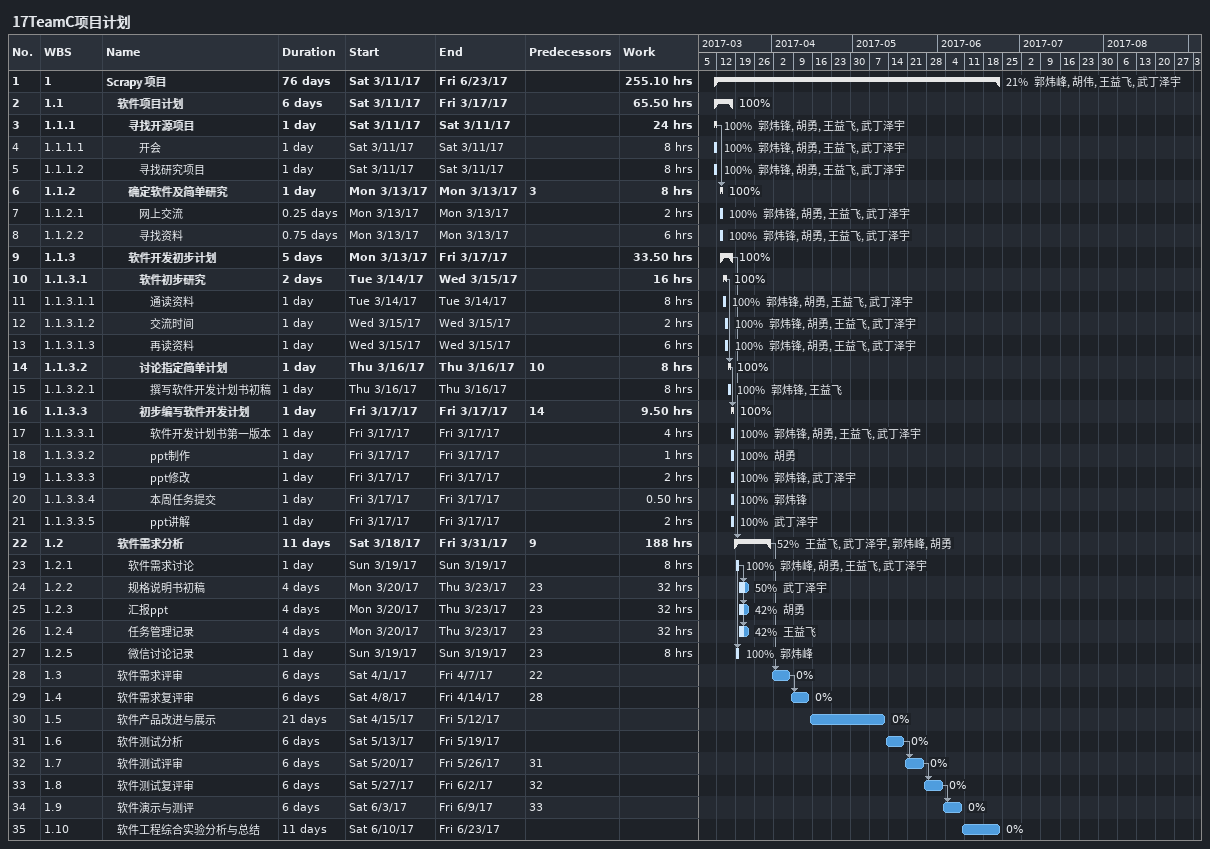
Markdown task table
17TeamC项目计划

| ID | WBS | Task | Duration | Start | Finish | Predecessors | Resources | % complete | Work (h) |
|---|---|---|---|---|---|---|---|---|---|
| 1 | 1 | **Scrapy 项目** | 76d | 2017-03-11 | 2017-06-23 |  | 郭炜峰, 胡伟, 王益飞, 武丁泽宇 | 21 | 255.10 |
| 2 | 1.1 | **软件项目计划** | 6d | 2017-03-11 | 2017-03-17 |  |  | 100 | 65.50 |
| 3 | 1.1.1 | **寻找开源项目** | 1d | 2017-03-11 | 2017-03-11 |  | 郭炜锋, 胡勇, 王益飞, 武丁泽宇 | 100 | 24 |
| 4 | 1.1.1.1 | 开会 | 1d | 2017-03-11 | 2017-03-11 |  | 郭炜锋, 胡勇, 王益飞, 武丁泽宇 | 100 | 8 |
| 5 | 1.1.1.2 | 寻找研究项目 | 1d | 2017-03-11 | 2017-03-11 |  | 郭炜锋, 胡勇, 王益飞, 武丁泽宇 | 100 | 8 |
| 6 | 1.1.2 | **确定软件及简单研究** | 1d | 2017-03-13 | 2017-03-13 | 3 |  | 100 | 8 |
| 7 | 1.1.2.1 | 网上交流 | 0.25d | 2017-03-13 | 2017-03-13 |  | 郭炜锋, 胡勇, 王益飞, 武丁泽宇 | 100 | 2 |
| 8 | 1.1.2.2 | 寻找资料 | 0.75d | 2017-03-13 | 2017-03-13 |  | 郭炜锋, 胡勇, 王益飞, 武丁泽宇 | 100 | 6 |
| 9 | 1.1.3 | **软件开发初步计划** | 5d | 2017-03-13 | 2017-03-17 |  |  | 100 | 33.50 |
| 10 | 1.1.3.1 | **软件初步研究** | 2d | 2017-03-14 | 2017-03-15 |  |  | 100 | 16 |
| 11 | 1.1.3.1.1 | 通读资料 | 1d | 2017-03-14 | 2017-03-14 |  | 郭炜锋, 胡勇, 王益飞, 武丁泽宇 | 100 | 8 |
| 12 | 1.1.3.1.2 | 交流时间 | 1d | 2017-03-15 | 2017-03-15 |  | 郭炜锋, 胡勇, 王益飞, 武丁泽宇 | 100 | 2 |
| 13 | 1.1.3.1.3 | 再读资料 | 1d | 2017-03-15 | 2017-03-15 |  | 郭炜锋, 胡勇, 王益飞, 武丁泽宇 | 100 | 6 |
| 14 | 1.1.3.2 | **讨论指定简单计划** | 1d | 2017-03-16 | 2017-03-16 | 10 |  | 100 | 8 |
| 15 | 1.1.3.2.1 | 撰写软件开发计划书初稿 | 1d | 2017-03-16 | 2017-03-16 |  | 郭炜锋, 王益飞 | 100 | 8 |
| 16 | 1.1.3.3 | **初步编写软件开发计划** | 1d | 2017-03-17 | 2017-03-17 | 14 |  | 100 | 9.50 |
| 17 | 1.1.3.3.1 | 软件开发计划书第一版本 | 1d | 2017-03-17 | 2017-03-17 |  | 郭炜锋, 胡勇, 王益飞, 武丁泽宇 | 100 | 4 |
| 18 | 1.1.3.3.2 | ppt制作 | 1d | 2017-03-17 | 2017-03-17 |  | 胡勇 | 100 | 1 |
| 19 | 1.1.3.3.3 | ppt修改 | 1d | 2017-03-17 | 2017-03-17 |  | 郭炜锋, 武丁泽宇 | 100 | 2 |
| 20 | 1.1.3.3.4 | 本周任务提交 | 1d | 2017-03-17 | 2017-03-17 |  | 郭炜锋 | 100 | 0.50 |
| 21 | 1.1.3.3.5 | ppt讲解 | 1d | 2017-03-17 | 2017-03-17 |  | 武丁泽宇 | 100 | 2 |
| 22 | 1.2 | **软件需求分析** | 11d | 2017-03-18 | 2017-03-31 | 9 | 王益飞, 武丁泽宇, 郭炜峰, 胡勇 | 52 | 188 |
| 23 | 1.2.1 | 软件需求讨论 | 1d | 2017-03-19 | 2017-03-19 |  | 郭炜峰, 胡勇, 王益飞, 武丁泽宇 | 100 | 8 |
| 24 | 1.2.2 | 规格说明书初稿 | 4d | 2017-03-20 | 2017-03-23 | 23 | 武丁泽宇 | 50 | 32 |
| 25 | 1.2.3 | 汇报ppt | 4d | 2017-03-20 | 2017-03-23 | 23 | 胡勇 | 42 | 32 |
| 26 | 1.2.4 | 任务管理记录 | 4d | 2017-03-20 | 2017-03-23 | 23 | 王益飞 | 42 | 32 |
| 27 | 1.2.5 | 微信讨论记录 | 1d | 2017-03-19 | 2017-03-19 | 23 | 郭炜峰 | 100 | 8 |
| 28 | 1.3 | 软件需求评审 | 6d | 2017-04-01 | 2017-04-07 | 22 |  | 0 |  |
| 29 | 1.4 | 软件需求复评审 | 6d | 2017-04-08 | 2017-04-14 | 28 |  | 0 |  |
| 30 | 1.5 | 软件产品改进与展示 | 21d | 2017-04-15 | 2017-05-12 |  |  | 0 |  |
| 31 | 1.6 | 软件测试分析 | 6d | 2017-05-13 | 2017-05-19 |  |  | 0 |  |
| 32 | 1.7 | 软件测试评审 | 6d | 2017-05-20 | 2017-05-26 | 31 |  | 0 |  |
| 33 | 1.8 | 软件测试复评审 | 6d | 2017-05-27 | 2017-06-02 | 32 |  | 0 |  |
| 34 | 1.9 | 软件演示与测评 | 6d | 2017-06-03 | 2017-06-09 | 33 |  | 0 |  |
| 35 | 1.10 | 软件工程综合实验分析与总结 | 11d | 2017-06-10 | 2017-06-23 |  |  | 0 |  |
